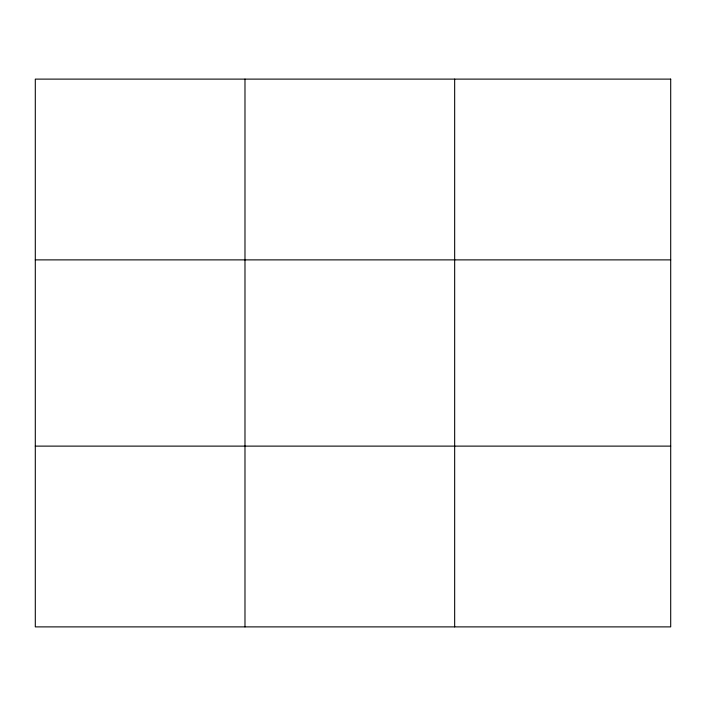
<?xml version="1.0" encoding="UTF-8"?>
<svg xmlns="http://www.w3.org/2000/svg" width="706" height="706" viewBox="0 0 706 706"><rect width="100%" height="100%" fill="white"/><g stroke="black" fill="none" stroke-linecap="round" stroke-linejoin="round"><path stroke-width="1.06" d="M244.982 79.116L244.982 626.884M454.664 79.116L454.664 626.884M35.3 259.879L670.7 259.879M35.3 446.121L670.7 446.121M670.7 79.116L670.7 626.884L35.3 626.884L35.3 79.116L670.7 79.116"/></g></svg>
